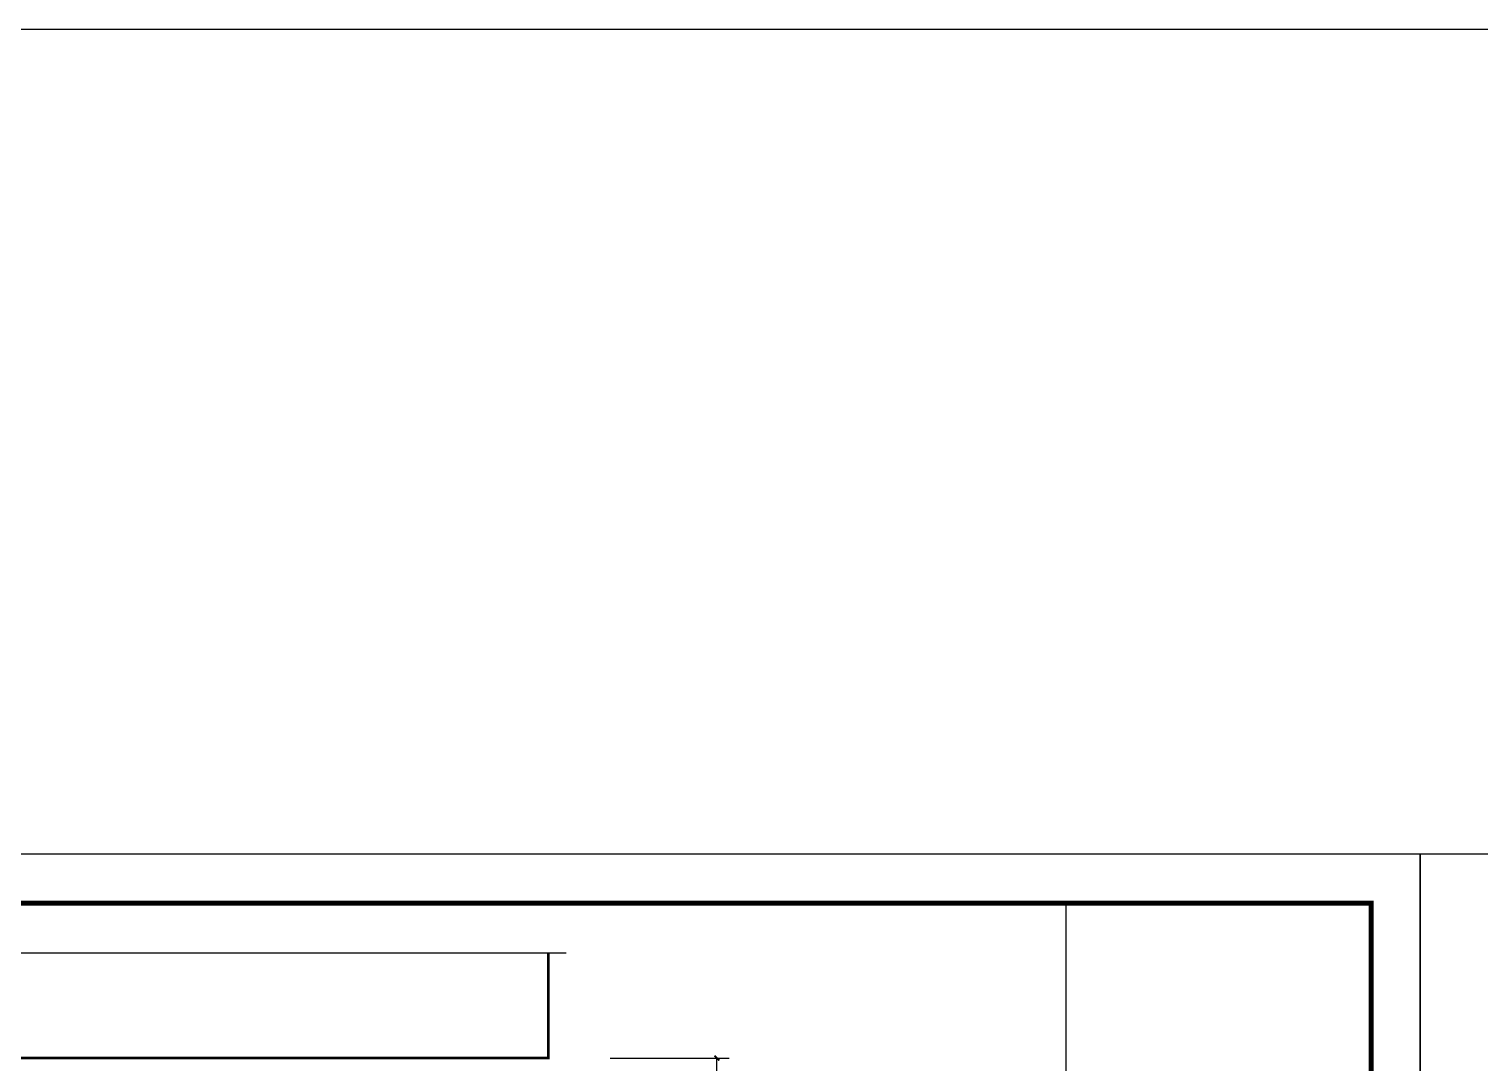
# Model space of a CAD drawing. Extents: x 8254 to 366479, y -216343 to -120021.
# Drawn here: x 216783 to 246446, y -141157 to -120021 of the extents above; entities that cross this region are included whole.
import ezdxf

# ---------------------------------------------------------------- set-up
doc = ezdxf.new("R2010")
doc.units = 0
doc.header["$LTSCALE"] = 500
doc.header["$MEASUREMENT"] = 0
doc.layers.get('0').update_dxf_attribs({"linetype": 'CONTINUOUS'})
doc.layers.get('Defpoints').update_dxf_attribs({"linetype": 'CONTINUOUS'})
for name, color, linetype in [('DIM_SYMB', 3, 'CONTINUOUS'), ('PUB_DIM', 3, 'CONTINUOUS'), ('PUB_TITLE', 4, 'CONTINUOUS')]:
    doc.layers.add(name, color=color, linetype=linetype)
doc.styles.add('_TCH_DIM_T3', font='SIMPLEX', dxfattribs={"width": 0.705882, "bigfont": 'GBCBIG'})
doc.dimstyles.new('_TCH_ARCH&&100', dxfattribs={"dimtxt": 297.5, "dimasz": 100, "dimexe": 250, "dimexo": 300, "dimgap": 126.25, "dimtad": 1, "dimlfac": 0.001, "dimzin": 0, "dimdsep": 46, "dimtxsty": '_TCH_DIM_T3', "dimblk": 'ARCHTICK', "dimcen": 0.09, "dimclrt": 7, "dimazin": 2, "dimtfac": 1, "dimtix": 1, "dimtmove": 2, "dimatfit": 3, "dimfxl": 0, "dimtolj": 1, "dimtzin": 0, "dimarcsym": 0})

# ---------------------------------------------------------------- blocks, each defined once
blk = doc.blocks.new('rgthrt')
at = {"color": 251, "const_width": 50}
blk.add_lwpolyline([(227399.227, -138904.538), (227399.227, -141055.504), (183029.227, -141055.504), (183029.227, -138904.538)], dxfattribs=at)
blk = doc.blocks.new('_ArchTick')
at = {"color": 0, "linetype": 'ByBlock', "const_width": 0.4}
blk.add_lwpolyline([(-0.5, -0.5), (0.5, 0.5)], dxfattribs=at)
blk = doc.blocks.new('*D149')
at = {"layer": 'Defpoints', "color": 0}
for p in [(228364, -141056), (230846, -141056), (228364, -144706)]:
    blk.add_point(p, dxfattribs=at)
at = {"layer": 'PUB_DIM', "color": 0, "lineweight": -2}
for p, q in [((228664, -141056), (231096, -141056)), ((230846, -144706), (230846, -141056)), ((228664, -144706), (231096, -144706))]:
    blk.add_line(p, q, dxfattribs=at)
at = {"layer": 'PUB_DIM', "color": 0, "lineweight": -2, "xscale": 100, "yscale": 100, "zscale": 100}
for p, rotation in [((230846, -141056), 90), ((230846, -144706), 270)]:
    blk.add_blockref('_ArchTick', p, dxfattribs=dict(at, rotation=rotation))
at = {"layer": 'PUB_DIM', "color": 7, "insert": (230571, -142881), "char_height": 297.5, "attachment_point": 5, "rotation": 90, "style": '_TCH_DIM_T3'}
blk.add_mtext('\\A1;3600', dxfattribs=at)

msp = doc.modelspace()

# ---------------------------------------------------------------- linework, layer by layer
at = {"color": 7}
for p, q in [((237985.188, -137891.405), (244221.08, -137891.405)), ((244221.08, -137891.405), (244221.08, -177891.405))]:
    msp.add_line(p, q, dxfattribs=at)
at = {"color": 1}
msp.add_lwpolyline([(8253.919, -120020.811), (366478.78, -120020.811), (366478.78, -216343.485), (8253.919, -216343.485)], close=True, dxfattribs=at)
at = {"layer": 'DIM_SYMB', "color": 251}
msp.add_lwpolyline([(182732.299, -138904.538), (205134.752, -138904.538), (205211.186, -138694.538), (205285.243, -139114.538), (205359.752, -138904.538), (227762.205, -138904.538)], dxfattribs=at)
at = {"layer": 'PUB_TITLE', "color": 7}
for p, q in [((237985.188, -177891.405), (237985.188, -137891.405)), ((244221.08, -177891.405), (244221.08, -137891.405)), ((244221.08, -177891.405), (244221.08, -137891.405))]:
    msp.add_line(p, q, dxfattribs=at)
at = {"layer": 'PUB_TITLE'}
for points in [[(170921.08, -178891.405), (245221.08, -178891.405), (245221.08, -136891.405), (170921.08, -136891.405)], [(245221.08, -178891.405), (319521.08, -178891.405), (319521.08, -136891.405), (245221.08, -136891.405)]]:
    msp.add_lwpolyline(points, close=True, dxfattribs=at)
at = {"layer": 'PUB_TITLE', "const_width": 100}
msp.add_lwpolyline([(173421.08, -177891.405), (244221.08, -177891.405), (244221.08, -137891.405), (173421.08, -137891.405)], close=True, dxfattribs=at)

# ---------------------------------------------------------------- block references
msp.add_blockref('rgthrt', (0, 0))

# ---------------------------------------------------------------- dimensions: what is measured, and where the dimension line sits
at = {"layer": 'PUB_DIM'}
dim = msp.add_aligned_dim(p1=(228364.227, -144705.504), p2=(228364.227, -141055.504), distance=-2481.62, text='3600', dimstyle='_TCH_ARCH&&100', override={"dimpost": 'M'}, dxfattribs=at)
dim.commit()
dim.dimension.update_dxf_attribs({"geometry": '*D149', "text_midpoint": (230570.847, -142880.504)})

doc.saveas('drawing.dxf')
